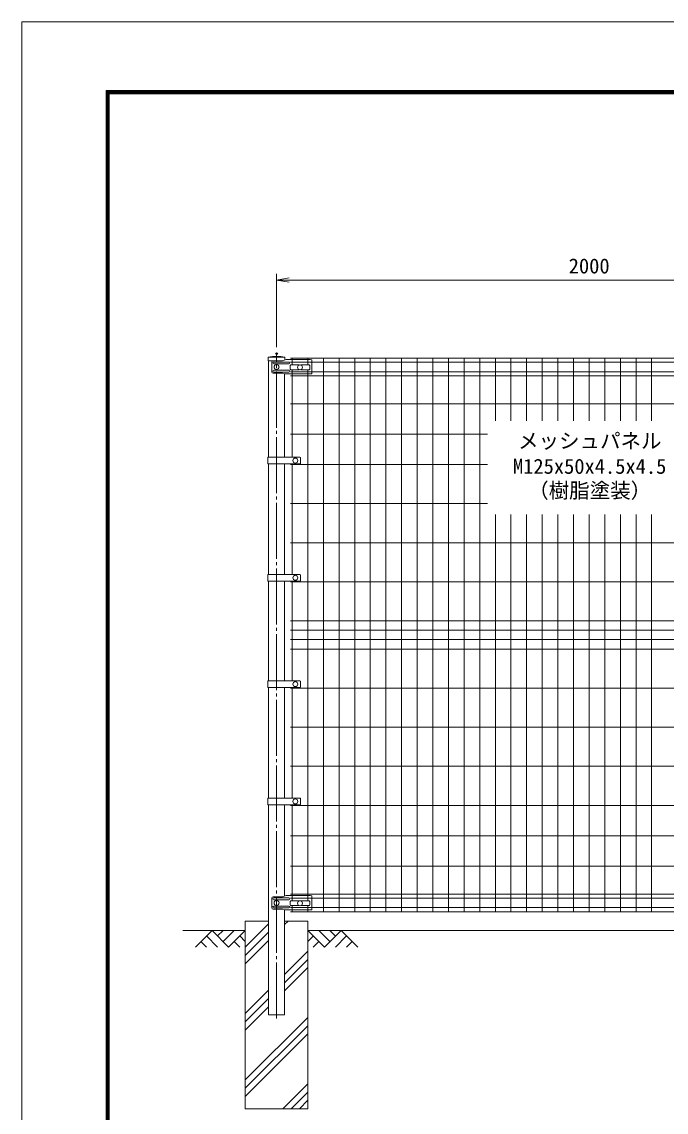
# Model space of a CAD drawing. Units: millimetres, scale not verified. Extents: x -4200 to 4200, y -2970 to 2970.
# Drawn here: x -4200 to -2138, y -517 to 2970 of the extents above; entities that cross this region are included whole.
import ezdxf
from ezdxf.enums import TextEntityAlignment as Align

# ---------------------------------------------------------------- set-up
doc = ezdxf.new("R2010")
doc.units = ezdxf.units.MM
doc.header["$LTSCALE"] = 10
doc.header["$PDMODE"] = 32
doc.header["$PDSIZE"] = 5
doc.linetypes.add('LONG_CHAIN', pattern=[21, 18, -1, 1, -1])
for name, color, linetype, lineweight in [('0-1_D-STR4', 7, 'Continuous', 9), ('0-2_D-STR-DIM', 7, 'Continuous', 9), ('0-3_0', 7, 'Continuous', 9), ('0-7_D-STR2', 7, 'Continuous', 9), ('0-8_D-STR1', 1, 'Continuous', 9), ('0-9_D-BMK', 2, 'LONG_CHAIN', 9), ('0-A_D-STR3', 3, 'Continuous', 9), ('0-B_D-BGD', 7, 'Continuous', 9), ('0-C_D-DCR-HCH', 7, 'Continuous', 9), ('0-D_D-STR-TXT', 7, 'Continuous', 9), ('0-E_D-TTL', 7, 'Continuous', 9)]:
    doc.layers.add(name, color=color, linetype=linetype, lineweight=lineweight)
doc.layers.add('0-4_Defpoints', color=7, linetype='Continuous')
doc.styles.add('ＭＳ ゴシック', font='')
doc.styles.get('ＭＳ ゴシック').set_extended_font_data('MS Gothic')

# ---------------------------------------------------------------- blocks, each defined once
blk = doc.blocks.new('_Open')
at = {"layer": '0-3_0'}
blk.add_line((-10, 1.667), (0, 0), dxfattribs=at)
blk.add_lwpolyline([(-10, -1.667), (0, 0), (-10, 0)], dxfattribs=at)

msp = doc.modelspace()

# ---------------------------------------------------------------- linework, layer by layer
at = {"layer": '0-1_D-STR4'}
for p, q in [((-3484.65, 94.21), (-3484.65, -505.79)), ((-3410.05, 94.21), (-3484.65, 94.21)), ((-3284.65, 94.21), (-3359.25, 94.21)), ((-3284.65, 94.21), (-3284.65, -505.79)), ((-3284.65, -505.79), (-3484.65, -505.79))]:
    msp.add_line(p, q, dxfattribs=at)
at = {"layer": '0-2_D-STR-DIM'}
for p, q in [((-3384.65, 1929.21), (-3384.65, 2164.21)), ((-3344.65, 2144.21), (-1424.65, 2144.21))]:
    msp.add_line(p, q, dxfattribs=at)
at = {"layer": '0-4_Defpoints'}
msp.add_point((-3384.65, 1909.21), dxfattribs=at)
at = {"layer": '0-7_D-STR2'}
for p, q in [((-1429.65, 1894.21), (-3339.65, 1894.21)), ((-3334.65, 1872.69), (-3334.65, 1894.21)), ((-3284.65, 1872.69), (-3284.65, 1894.21)), ((-3234.65, 124.21), (-3234.65, 1894.21)), ((-3184.65, 124.21), (-3184.65, 1894.21)), ((-3134.65, 124.21), (-3134.65, 1894.21)), ((-3084.65, 124.21), (-3084.65, 1894.21)), ((-3034.65, 124.21), (-3034.65, 1894.21)), ((-2984.65, 124.21), (-2984.65, 1894.21)), ((-2934.65, 124.21), (-2934.65, 1894.21)), ((-2884.65, 124.21), (-2884.65, 1894.21)), ((-2834.65, 124.21), (-2834.65, 1894.21)), ((-2784.65, 124.21), (-2784.65, 1894.21)), ((-2734.65, 124.21), (-2734.65, 1894.21)), ((-2684.65, 1694.21), (-2684.65, 1894.21)), ((-2634.65, 1694.21), (-2634.65, 1894.21)), ((-2584.65, 1694.21), (-2584.65, 1894.21)), ((-2534.65, 1694.21), (-2534.65, 1894.21)), ((-2484.65, 1694.21), (-2484.65, 1894.21)), ((-2434.65, 1694.21), (-2434.65, 1894.21)), ((-2384.65, 1694.21), (-2384.65, 1894.21)), ((-2334.65, 1694.21), (-2334.65, 1894.21)), ((-2284.65, 1694.21), (-2284.65, 1894.21)), ((-2234.65, 1694.21), (-2234.65, 1894.21)), ((-2184.65, 1694.21), (-2184.65, 1894.21)), ((-1429.65, 1881.33), (-3339.65, 1881.33)), ((-1429.65, 1851.08), (-3339.65, 1851.08)), ((-3334.65, 1577.46), (-3334.65, 1857.69)), ((-3284.65, 158.69), (-3284.65, 1857.69)), ((-1429.65, 1838.21), (-3339.65, 1838.21)), ((-1429.65, 1748.21), (-3339.65, 1748.21)), ((-2709.65, 1651.21), (-3339.65, 1651.21)), ((-2709.65, 1554.21), (-3339.65, 1554.21)), ((-3334.65, 1202.46), (-3334.65, 1556.46)), ((-2709.65, 1429.21), (-3339.65, 1429.21)), ((-2684.65, 124.21), (-2684.65, 1394.21)), ((-2634.65, 124.21), (-2634.65, 1394.21)), ((-2584.65, 124.21), (-2584.65, 1394.21)), ((-2534.65, 124.21), (-2534.65, 1394.21)), ((-2484.65, 124.21), (-2484.65, 1394.21)), ((-2434.65, 124.21), (-2434.65, 1394.21)), ((-2384.65, 124.21), (-2384.65, 1394.21)), ((-2334.65, 124.21), (-2334.65, 1394.21)), ((-2284.65, 124.21), (-2284.65, 1394.21)), ((-2234.65, 124.21), (-2234.65, 1394.21)), ((-2184.65, 124.21), (-2184.65, 1394.21)), ((-1429.65, 1304.21), (-3339.65, 1304.21)), ((-1429.65, 1179.21), (-3339.65, 1179.21)), ((-3334.65, 862.46), (-3334.65, 1181.46)), ((-1429.65, 1054.21), (-3339.65, 1054.21)), ((-1429.65, 1024.21), (-3339.65, 1024.21)), ((-1429.65, 994.21), (-3339.65, 994.21)), ((-1429.65, 964.21), (-3339.65, 964.21)), ((-1429.65, 839.21), (-3339.65, 839.21)), ((-3334.65, 487.46), (-3334.65, 841.46)), ((-1429.65, 714.21), (-3339.65, 714.21)), ((-1429.65, 589.21), (-3339.65, 589.21)), ((-1429.65, 464.21), (-3339.65, 464.21)), ((-3334.65, 158.69), (-3334.65, 466.46)), ((-1429.65, 367.21), (-3339.65, 367.21)), ((-1429.65, 270.21), (-3339.65, 270.21)), ((-1429.65, 180.21), (-3339.65, 180.21)), ((-1429.65, 167.33), (-3339.65, 167.33)), ((-3334.65, 124.21), (-3334.65, 143.69)), ((-3284.65, 124.21), (-3284.65, 143.69)), ((-1429.65, 137.08), (-3339.65, 137.08)), ((-1429.65, 124.21), (-3339.65, 124.21))]:
    msp.add_line(p, q, dxfattribs=at)
at = {"layer": '0-8_D-STR1'}
for p, q in [((-3358.05, 1897.21), (-3411.25, 1897.21)), ((-3411.25, 1897.21), (-3411.25, 1886.21)), ((-3365.3, 1886.21), (-3411.25, 1886.21)), ((-3410.05, 1886.21), (-3410.05, 1577.46)), ((-3358.05, 1888.71), (-3358.05, 1897.21)), ((-3359.25, 1577.46), (-3359.25, 1844.39)), ((-3410.05, 1556.46), (-3410.05, 1202.46)), ((-3359.25, 1202.46), (-3359.25, 1556.46)), ((-3410.05, 1181.46), (-3410.05, 862.46)), ((-3359.25, 862.46), (-3359.25, 1181.46)), ((-3410.05, 841.46), (-3410.05, 487.46)), ((-3359.25, 487.46), (-3359.25, 841.46)), ((-3410.05, 466.46), (-3410.05, -205.79)), ((-3359.25, 174.3), (-3359.25, 466.46))]:
    msp.add_line(p, q, dxfattribs=at)
msp.add_lwpolyline([(-3410.05, -205.79), (-3359.25, -205.79), (-3359.25, 130.39)], dxfattribs=at)
msp.add_arc((-3384.65, 1780.78), 119.43, 77.13052, 102.86948, dxfattribs=at)
at = {"layer": '0-9_D-BMK'}
msp.add_line((-3384.65, -217.79), (-3384.65, 1909.21), dxfattribs=at)
at = {"layer": '0-A_D-STR3'}
for p, q in [((-3365.3, 1886.21), (-3395.14, 1886.21)), ((-3353.74, 1890.21), (-3365.3, 1886.21)), ((-3276.65, 1890.21), (-3353.74, 1890.21)), ((-3276.65, 1890.21), (-3271.65, 1889.21)), ((-3271.65, 1889.21), (-3271.65, 1845.39)), ((-3400.14, 1881.21), (-3400.14, 1851.21)), ((-3345.65, 1882.21), (-3393.06, 1882.21)), ((-3345.65, 1876.21), (-3393.06, 1876.21)), ((-3345.65, 1856.21), (-3393.06, 1856.21)), ((-3345.65, 1850.21), (-3393.06, 1850.21)), ((-3340.65, 1870.69), (-3340.65, 1859.69)), ((-3338.65, 1872.69), (-3312.44, 1872.69)), ((-3338.65, 1857.69), (-3312.44, 1857.69)), ((-3306.87, 1872.69), (-3280.65, 1872.69)), ((-3306.87, 1857.69), (-3280.65, 1857.69)), ((-3278.65, 1870.69), (-3278.65, 1859.69)), ((-3365.3, 1846.21), (-3395.14, 1846.21)), ((-3360.05, 1844.39), (-3365.3, 1846.21)), ((-3360.05, 1844.39), (-3272.65, 1844.39)), ((-3412.35, 1577.46), (-3309.67, 1577.46)), ((-3412.35, 1577.46), (-3412.35, 1556.46)), ((-3307.67, 1575.46), (-3307.67, 1558.46)), ((-3412.35, 1556.46), (-3309.67, 1556.46)), ((-3412.35, 1202.46), (-3309.67, 1202.46)), ((-3412.35, 1202.46), (-3412.35, 1181.46)), ((-3307.67, 1200.46), (-3307.67, 1183.46)), ((-3412.35, 1181.46), (-3309.67, 1181.46)), ((-3412.35, 862.46), (-3309.67, 862.46)), ((-3412.35, 862.46), (-3412.35, 841.46)), ((-3412.35, 841.46), (-3309.67, 841.46)), ((-3307.67, 860.46), (-3307.67, 843.46)), ((-3412.35, 487.46), (-3309.67, 487.46)), ((-3412.35, 487.46), (-3412.35, 466.46)), ((-3412.35, 466.46), (-3309.67, 466.46)), ((-3307.67, 485.46), (-3307.67, 468.46)), ((-3353.74, 176.21), (-3365.3, 172.21)), ((-3276.65, 176.21), (-3353.74, 176.21)), ((-3276.65, 176.21), (-3271.65, 175.21)), ((-3271.65, 175.21), (-3271.65, 131.39)), ((-3400.14, 167.21), (-3400.14, 137.21)), ((-3365.3, 172.21), (-3395.14, 172.21)), ((-3345.65, 168.21), (-3393.06, 168.21)), ((-3345.65, 162.21), (-3393.06, 162.21)), ((-3345.65, 142.21), (-3393.06, 142.21)), ((-3340.65, 156.69), (-3340.65, 145.69)), ((-3338.65, 158.69), (-3312.44, 158.69)), ((-3338.65, 143.69), (-3312.44, 143.69)), ((-3306.87, 158.69), (-3280.65, 158.69)), ((-3306.87, 143.69), (-3280.65, 143.69)), ((-3278.65, 156.69), (-3278.65, 145.69)), ((-3365.3, 132.21), (-3395.14, 132.21)), ((-3345.65, 136.21), (-3393.06, 136.21)), ((-3360.05, 130.39), (-3365.3, 132.21)), ((-3360.05, 130.39), (-3272.65, 130.39))]:
    msp.add_line(p, q, dxfattribs=at)
for centre in [(-3384.65, 1866.21), (-3309.65, 1865.19), (-3324.65, 1566.96), (-3324.65, 1191.96), (-3324.65, 851.96), (-3324.65, 476.96), (-3384.65, 152.21), (-3309.65, 151.19)]:
    msp.add_circle(centre, 8, dxfattribs=at)
for centre, radius, start, end in [((-3395.14, 1881.21), 5, 90, 180), ((-3395.14, 1851.21), 5, 180, 270), ((-3393.06, 1879.21), 3, 90, 270), ((-3393.06, 1853.21), 3, 90, 270), ((-3345.65, 1879.21), 3, 270, 90), ((-3345.65, 1853.21), 3, 270, 90), ((-3338.65, 1870.69), 2, 90, 180), ((-3338.65, 1859.69), 2, 180, 270), ((-3280.65, 1870.69), 2, 0, 90), ((-3280.65, 1859.69), 2, 270, 0), ((-3272.65, 1845.39), 1, 270, 0), ((-3309.67, 1575.46), 2, 0, 90), ((-3309.67, 1558.46), 2, 270, 0), ((-3309.67, 1200.46), 2, 0, 90), ((-3309.67, 1183.46), 2, 270, 0), ((-3309.67, 860.46), 2, 0, 90), ((-3309.67, 843.46), 2, 270, 0), ((-3309.67, 485.46), 2, 0, 90), ((-3309.67, 468.46), 2, 270, 0), ((-3395.14, 167.21), 5, 90, 180), ((-3393.06, 165.21), 3, 90, 270), ((-3393.06, 139.21), 3, 90, 270), ((-3345.65, 165.21), 3, 270, 90), ((-3345.65, 139.21), 3, 270, 90), ((-3338.65, 156.69), 2, 90, 180), ((-3338.65, 145.69), 2, 180, 270), ((-3280.65, 156.69), 2, 0, 90), ((-3280.65, 145.69), 2, 270, 0), ((-3395.14, 137.21), 5, 180, 270), ((-3272.65, 131.39), 1, 270, 0)]:
    msp.add_arc(centre, radius, start, end, dxfattribs=at)
at = {"layer": '0-B_D-BGD'}
for p, q in [((-3684.65, 64.21), (-3484.65, 64.21)), ((-3284.65, 64.21), (-1484.65, 64.21))]:
    msp.add_line(p, q, dxfattribs=at)
at = {"layer": '0-C_D-DCR-HCH'}
for p, q in [((-3484.65, 10.42), (-3410.05, 85.02)), ((-3359.25, 82.78), (-3347.83, 94.21)), ((-3591.08, 64.21), (-3644.29, 10.99)), ((-3608.82, 46.47), (-3573.18, 10.99)), ((-3591.08, 64.21), (-3537.87, 10.99)), ((-3573.34, 46.47), (-3555.6, 64.21)), ((-3555.6, 28.73), (-3520.13, 64.21)), ((-3537.87, 10.99), (-3484.65, 64.21)), ((-3502.39, 46.47), (-3484.65, 28.81)), ((-3484.65, -16.1), (-3410.05, 58.5)), ((-3231.44, 10.99), (-3284.65, 64.21)), ((-3266.92, 46.47), (-3284.65, 28.81)), ((-3213.7, 28.73), (-3249.18, 64.21)), ((-3178.23, 64.21), (-3231.44, 10.99)), ((-3195.87, 46.38), (-3213.7, 64.21)), ((-3160.49, 46.47), (-3196.13, 10.99)), ((-3178.23, 64.21), (-3125.02, 10.99)), ((-3626.55, 28.73), (-3608.73, 10.99)), ((-3520.13, 28.73), (-3502.31, 10.99)), ((-3484.65, -42.62), (-3410.05, 31.98)), ((-3249.18, 28.73), (-3267, 10.99)), ((-3142.76, 28.73), (-3160.57, 10.99)), ((-3359.25, -76.31), (-3284.65, -1.71)), ((-3359.25, -102.83), (-3284.65, -28.23)), ((-3359.25, -129.35), (-3284.65, -54.75)), ((-3484.65, -201.71), (-3410.05, -127.11)), ((-3484.65, -228.23), (-3410.05, -153.63)), ((-3484.65, -254.75), (-3410.05, -180.15)), ((-3484.65, -413.85), (-3284.65, -213.85)), ((-3484.65, -440.36), (-3284.65, -240.36)), ((-3484.65, -466.88), (-3284.65, -266.88)), ((-3364.47, -505.79), (-3284.65, -425.98)), ((-3337.95, -505.79), (-3284.65, -452.5)), ((-3311.44, -505.79), (-3284.65, -479.01))]:
    msp.add_line(p, q, dxfattribs=at)
msp.add_lwpolyline([(-3284.65, 94.21), (-3359.25, 94.21), (-3359.25, -205.79), (-3410.05, -205.79), (-3410.05, 94.21), (-3484.65, 94.21), (-3484.65, -505.79), (-3284.65, -505.79)], close=True, dxfattribs=at)
at = {"layer": '0-E_D-TTL', "color": 2}
msp.add_lwpolyline([(-4199.68, 2970.23), (4200.32, 2970.23), (4200.32, -2969.77), (-4199.68, -2969.77)], close=True, dxfattribs=at)
at = {"layer": '0-E_D-TTL'}
for points in [[(-3929.68, 2750.23), (3930.32, 2750.23), (3930.32, -2749.77), (-3929.68, -2749.77)], [(-3927.18, 2747.73), (3927.82, 2747.73), (3927.82, -2747.27), (-3927.18, -2747.27)], [(-3924.68, 2745.23), (3925.32, 2745.23), (3925.32, -2744.77), (-3924.68, -2744.77)], [(-3922.18, 2742.73), (3922.82, 2742.73), (3922.82, -2742.27), (-3922.18, -2742.27)], [(-3919.68, 2740.23), (3920.32, 2740.23), (3920.32, -2739.77), (-3919.68, -2739.77)]]:
    msp.add_lwpolyline(points, close=True, dxfattribs=at)

# ---------------------------------------------------------------- block references
at = {"layer": '0-2_D-STR-DIM', "xscale": 4, "yscale": 4, "rotation": 180}
msp.add_blockref('_Open', (-3384.65, 2144.21), dxfattribs=at)

# ---------------------------------------------------------------- texts
at = {"layer": '0-2_D-STR-DIM', "style": 'ＭＳ ゴシック'}
msp.add_text('2000', height=48.09, dxfattribs=at).set_placement((-2449.9, 2150.95), align=Align.BOTTOM_LEFT)
at = {"layer": '0-D_D-STR-TXT', "style": 'ＭＳ ゴシック'}
for s, p in [('メッシュパネル', (-2612.07, 1591.6)), ('M125x50x4.5x4.5', (-2628.31, 1510.21)), ('（樹脂塗装）', (-2579.58, 1432.87))]:
    msp.add_text(s, height=48.09, dxfattribs=at).set_placement(p, align=Align.BOTTOM_LEFT)

doc.saveas('drawing.dxf')
